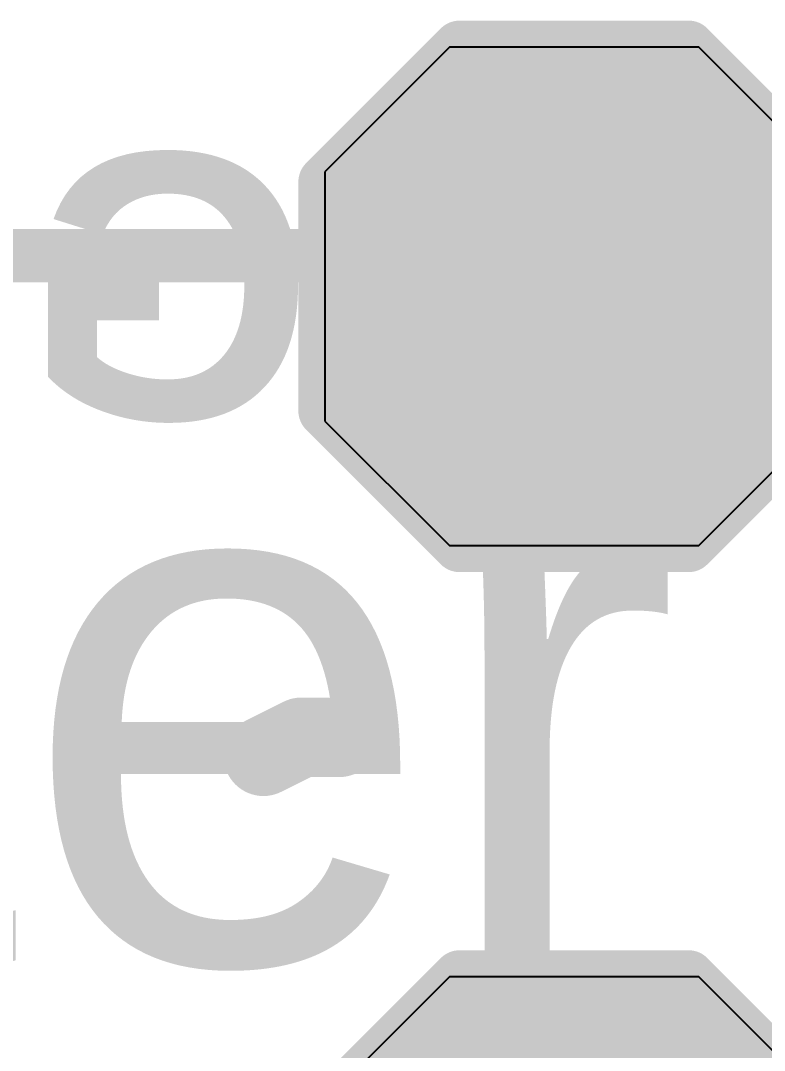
# Model space of a CAD drawing. Header units: inches. Extents: x 0 to 12.4, y -0.6 to 2.2.
# Drawn here: x 0.6078 to 0.7183, y 0.1091 to 0.2619 of the extents above; entities that cross this region are included whole.
import ezdxf

# ---------------------------------------------------------------- set-up
doc = ezdxf.new("R2010")
doc.units = ezdxf.units.IN
doc.header["$MEASUREMENT"] = 0
for name, color, linetype in [('Bottom Layer', 5, 'Continuous'), ('Bottom Overlay', 54, 'Continuous'), ('Bottom Paste', 16, 'Continuous'), ('Bottom Solder', 6, 'Continuous'), ('Dimension', 6, 'Continuous'), ('Mechanical 4', 56, 'Continuous'), ('Top Overlay', 2, 'Continuous')]:
    doc.layers.add(name, color=color, linetype=linetype)
doc.styles.add('Arial', font='', dxfattribs={"height": 0.2})
doc.styles.add('Arial_Bold', font='', dxfattribs={"height": 0.2})
doc.styles.get('Arial').set_extended_font_data('Arial')
doc.styles.get('Arial_Bold').set_extended_font_data('Arial', bold=True)

# ---------------------------------------------------------------- blocks, each defined once
blk = doc.blocks.new('T__________B_34')
at = {"layer": 'Bottom Layer'}
blk.add_hatch(color=5, dxfattribs=at).paths.add_polyline_path([(0.015, 0.03), (-0.015, 0.03), (-0.03, 0.015), (-0.03, -0.015), (-0.015, -0.03), (0.015, -0.03), (0.03, -0.015), (0.03, 0.015)])
at = {"layer": 'Bottom Paste'}
blk.add_hatch(color=16, dxfattribs=at).paths.add_polyline_path([(0.015, 0.03), (-0.015, 0.03), (-0.03, 0.015), (-0.03, -0.015), (-0.015, -0.03), (0.015, -0.03), (0.03, -0.015), (0.03, 0.015)])
at = {"layer": 'Bottom Solder'}
blk.add_hatch(color=6, dxfattribs=at).paths.add_polyline_path([(0.017, 0.034), (-0.017, 0.034), (-0.034, 0.017), (-0.034, -0.017), (-0.017, -0.034), (0.017, -0.034), (0.034, -0.017), (0.034, 0.017)])
at = {"layer": 'Bottom Overlay', "const_width": 0.007874}
for points in [[(-0.017, 0.037), (-0.037, 0.017)], [(0.017, 0.037), (-0.017, 0.037)], [(0.017, 0.037), (-0.017, 0.037)], [(0.037, 0.017), (0.017, 0.037)], [(-0.037, 0.017), (-0.037, -0.017)], [(0.037, 0.017), (0.037, -0.017)], [(-0.017, -0.037), (-0.037, -0.017)], [(0.037, -0.017), (0.017, -0.037)], [(0.017, -0.037), (-0.017, -0.037)], [(0.017, -0.037), (-0.017, -0.037)]]:
    blk.add_lwpolyline(points, dxfattribs=at)
at = {"layer": 'Bottom Overlay', "const_width": 0.003937}
for points in [[(-0.0189685, 0.037, 1), (-0.0150315, 0.037, 1)], [(-0.0189685, 0.037, 1), (-0.0150315, 0.037, 1)], [(-0.0189685, 0.037, 1), (-0.0150315, 0.037, 1)], [(0.0150315, 0.037, 1), (0.0189685, 0.037, 1)], [(0.0150315, 0.037, 1), (0.0189685, 0.037, 1)], [(0.0150315, 0.037, 1), (0.0189685, 0.037, 1)], [(-0.0389685, 0.017, 1), (-0.0350315, 0.017, 1)], [(-0.0389685, 0.017, 1), (-0.0350315, 0.017, 1)], [(0.0350315, 0.017, 1), (0.0389685, 0.017, 1)], [(0.0350315, 0.017, 1), (0.0389685, 0.017, 1)], [(-0.0389685, -0.017, 1), (-0.0350315, -0.017, 1)], [(-0.0389685, -0.017, 1), (-0.0350315, -0.017, 1)], [(0.0350315, -0.017, 1), (0.0389685, -0.017, 1)], [(0.0350315, -0.017, 1), (0.0389685, -0.017, 1)], [(-0.0189685, -0.037, 1), (-0.0150315, -0.037, 1)], [(-0.0189685, -0.037, 1), (-0.0150315, -0.037, 1)], [(-0.0189685, -0.037, 1), (-0.0150315, -0.037, 1)], [(0.0150315, -0.037, 1), (0.0189685, -0.037, 1)], [(0.0150315, -0.037, 1), (0.0189685, -0.037, 1)], [(0.0150315, -0.037, 1), (0.0189685, -0.037, 1)]]:
    blk.add_lwpolyline(points, format="xyb", close=True, dxfattribs=at)
blk = doc.blocks.new('T__________B_38')
at = {"layer": 'Bottom Layer'}
blk.add_hatch(color=5, dxfattribs=at).paths.add_polyline_path([(0.015, 0.03), (-0.015, 0.03), (-0.03, 0.015), (-0.03, -0.015), (-0.015, -0.03), (0.015, -0.03), (0.03, -0.015), (0.03, 0.015)])
at = {"layer": 'Bottom Paste'}
blk.add_hatch(color=16, dxfattribs=at).paths.add_polyline_path([(0.015, 0.03), (-0.015, 0.03), (-0.03, 0.015), (-0.03, -0.015), (-0.015, -0.03), (0.015, -0.03), (0.03, -0.015), (0.03, 0.015)])
at = {"layer": 'Bottom Solder'}
blk.add_hatch(color=6, dxfattribs=at).paths.add_polyline_path([(0.017, 0.034), (-0.017, 0.034), (-0.034, 0.017), (-0.034, -0.017), (-0.017, -0.034), (0.017, -0.034), (0.034, -0.017), (0.034, 0.017)])
at = {"layer": 'Bottom Overlay', "const_width": 0.007874}
for points in [[(-0.017, 0.037), (-0.037, 0.017)], [(0.017, 0.037), (-0.017, 0.037)], [(0.017, 0.037), (-0.017, 0.037)], [(0.037, 0.017), (0.017, 0.037)], [(-0.037, 0.017), (-0.037, -0.017)], [(0.037, 0.017), (0.037, -0.017)], [(-0.017, -0.037), (-0.037, -0.017)], [(0.037, -0.017), (0.017, -0.037)], [(0.017, -0.037), (-0.017, -0.037)], [(0.017, -0.037), (-0.017, -0.037)]]:
    blk.add_lwpolyline(points, dxfattribs=at)
at = {"layer": 'Bottom Overlay', "const_width": 0.003937}
for points in [[(-0.0189685, 0.037, 1), (-0.0150315, 0.037, 1)], [(-0.0189685, 0.037, 1), (-0.0150315, 0.037, 1)], [(-0.0189685, 0.037, 1), (-0.0150315, 0.037, 1)], [(0.0150315, 0.037, 1), (0.0189685, 0.037, 1)], [(0.0150315, 0.037, 1), (0.0189685, 0.037, 1)], [(0.0150315, 0.037, 1), (0.0189685, 0.037, 1)], [(-0.0389685, 0.017, 1), (-0.0350315, 0.017, 1)], [(-0.0389685, 0.017, 1), (-0.0350315, 0.017, 1)], [(0.0350315, 0.017, 1), (0.0389685, 0.017, 1)], [(0.0350315, 0.017, 1), (0.0389685, 0.017, 1)], [(-0.0389685, -0.017, 1), (-0.0350315, -0.017, 1)], [(-0.0389685, -0.017, 1), (-0.0350315, -0.017, 1)], [(0.0350315, -0.017, 1), (0.0389685, -0.017, 1)], [(0.0350315, -0.017, 1), (0.0389685, -0.017, 1)], [(-0.0189685, -0.037, 1), (-0.0150315, -0.037, 1)], [(-0.0189685, -0.037, 1), (-0.0150315, -0.037, 1)], [(-0.0189685, -0.037, 1), (-0.0150315, -0.037, 1)], [(0.0150315, -0.037, 1), (0.0189685, -0.037, 1)], [(0.0150315, -0.037, 1), (0.0189685, -0.037, 1)], [(0.0150315, -0.037, 1), (0.0189685, -0.037, 1)]]:
    blk.add_lwpolyline(points, format="xyb", close=True, dxfattribs=at)

msp = doc.modelspace()

# ---------------------------------------------------------------- hatches: boundary and pattern name
at = {"layer": 'Dimension'}
h = msp.add_hatch(color=6, dxfattribs=at)
edge = h.paths.add_edge_path()
edge.add_arc((0.6802108, 0.2270439), 0.011811, 0, 360)
h = msp.add_hatch(color=6, dxfattribs=at)
edge = h.paths.add_edge_path()
edge.add_arc((0.6802108, 0.2270439), 0.011811, 0, 360)

# ---------------------------------------------------------------- linework, layer by layer
at = {"layer": 'Bottom Layer'}
for p, q in [((0.6715, 0.258), (0.653, 0.2395)), ((0.7085, 0.258), (0.6715, 0.258)), ((0.727, 0.2395), (0.7085, 0.258)), ((0.653, 0.2395), (0.653, 0.2025)), ((0.653, 0.2025), (0.6715, 0.184)), ((0.7085, 0.184), (0.727, 0.2025)), ((0.6715, 0.184), (0.7085, 0.184)), ((0.6715, 0.12), (0.653, 0.1015)), ((0.7085, 0.12), (0.6715, 0.12)), ((0.727, 0.1015), (0.7085, 0.12))]:
    msp.add_line(p, q, dxfattribs=at)
at = {"layer": 'Bottom Layer', "const_width": 0.01}
msp.add_lwpolyline([(0.69, 0.221), (0.7335572, 0.221)], dxfattribs=at)
at = {"layer": 'Bottom Layer', "const_width": 0.005}
msp.add_lwpolyline([(0.6875, 0.221, 1), (0.6925, 0.221, 1)], format="xyb", close=True, dxfattribs=at)
at = {"layer": 'Dimension'}
for points, const_width in [([(0.6685835, 0.2478173), (0.6737434, 0.2499546)], 0.007874), ([(0.6737434, 0.2499546), (0.6737436, 0.2499547)], 0.007874), ([(0.6737436, 0.2499547), (0.6740391, 0.2500771)], 0.007874), ([(0.6740391, 0.2500771), (0.674356, 0.2501188)], 0.007874), ([(0.674356, 0.2501188), (0.6743563, 0.2501189)], 0.007874), ([(0.6743563, 0.2501189), (0.6798935, 0.2508478)], 0.007874), ([(0.6798935, 0.2508478), (0.6802108, 0.2508896)], 0.007874), ([(0.6802108, 0.2508896), (0.6805281, 0.2508478)], 0.007874), ([(0.6805281, 0.2508478), (0.6860652, 0.2501189)], 0.007874), ([(0.6860652, 0.2501189), (0.6860654, 0.2501189)], 0.007874), ([(0.6860654, 0.2501189), (0.6863825, 0.2500771)], 0.007874), ([(0.6863825, 0.2500771), (0.686678, 0.2499547)], 0.007874), ([(0.686678, 0.2499547), (0.6866781, 0.2499546)], 0.007874), ([(0.6866781, 0.2499546), (0.6912796, 0.2480487)], 0.007874), ([(0.6636031, 0.2441001), (0.6680341, 0.2475001)], 0.007874), ([(0.6680341, 0.2475001), (0.6680342, 0.2475002)], 0.007874), ([(0.6680342, 0.2475002), (0.6682879, 0.2476949)], 0.007874), ([(0.6682879, 0.2476949), (0.6685833, 0.2478173)], 0.007874), ([(0.6685833, 0.2478173), (0.6685835, 0.2478173)], 0.007874), ([(0.6912796, 0.2480487), (0.6921337, 0.2476949)], 0.007874), ([(0.6921337, 0.2476949), (0.6923875, 0.2475001)], 0.007874), ([(0.6923875, 0.2475001), (0.6946176, 0.2457889)], 0.007874), ([(0.6946176, 0.2457889), (0.6960203, 0.2450392)], 0.007874), ([(0.6631546, 0.2436517), (0.6633493, 0.2439054)], 0.007874), ([(0.6633493, 0.2439054), (0.6636029, 0.2441)], 0.007874), ([(0.6636029, 0.2441), (0.6636031, 0.2441001)], 0.007874), ([(0.6960203, 0.2450392), (0.6975895, 0.2447801)], 0.007874), ([(0.6975895, 0.2447801), (0.7359391, 0.2447801)], 0.007874), ([(0.6597545, 0.2392206), (0.6631545, 0.2436516)], 0.007874), ([(0.6631545, 0.2436516), (0.6631546, 0.2436517)], 0.007874), ([(0.6595598, 0.2389667), (0.6597544, 0.2392205)], 0.007874), ([(0.6597544, 0.2392205), (0.6597545, 0.2392206)], 0.007874), ([(0.6573, 0.2335113), (0.6594373, 0.2386712)], 0.007874), ([(0.6594373, 0.2386712), (0.6594374, 0.2386713)], 0.007874), ([(0.6594374, 0.2386713), (0.6595598, 0.2389667)], 0.007874), ([(0.6571358, 0.2328986), (0.6571776, 0.2332156)], 0.007874), ([(0.6571776, 0.2332156), (0.6572999, 0.2335111)], 0.007874), ([(0.6572999, 0.2335111), (0.6573, 0.2335113)], 0.007874), ([(0.6567887, 0.2302616), (0.6571357, 0.2328983)], 0.007874), ([(0.6571357, 0.2328983), (0.6571358, 0.2328986)], 0.007874), ([(0.656365, 0.2270439), (0.6567887, 0.2302616)], 0.007874), ([(0.6802108, 0.2270439), (0.7585572, 0.2270439)], 0.011811), ([(0.1710137, 0.2270439), (0.656365, 0.2270439)], 0.007874), ([(0.1710137, 0.2270439), (0.656365, 0.2270439)], 0.007874), ([(0.656365, 0.2270439), (0.6564068, 0.2267266)], 0.007874), ([(0.6564068, 0.2267266), (0.6571357, 0.2211895)], 0.007874), ([(0.6571357, 0.2211895), (0.6571358, 0.2211892)], 0.007874), ([(0.6571358, 0.2211892), (0.6571776, 0.2208721)], 0.007874), ([(0.6571776, 0.2208721), (0.6573, 0.2205766)], 0.007874), ([(0.6573, 0.2205765), (0.6573, 0.2205766)], 0.007874), ([(0.6573, 0.2205765), (0.6594373, 0.2154166)], 0.007874), ([(0.6594373, 0.2154166), (0.6595598, 0.215121)], 0.007874), ([(0.6595598, 0.215121), (0.6611053, 0.2131069)], 0.007874), ([(0.6611053, 0.2131069), (0.6627469, 0.2109674)], 0.007874), ([(0.6627469, 0.2109674), (0.6633493, 0.2101824)], 0.007874), ([(0.6633493, 0.2101824), (0.6682879, 0.2063928)], 0.007874), ([(0.6946176, 0.2082989), (0.6960203, 0.2090485)], 0.007874), ([(0.6960203, 0.2090485), (0.6975895, 0.2093076)], 0.007874), ([(0.6975895, 0.2093076), (0.7332183, 0.2093076)], 0.007874), ([(0.6921337, 0.2063928), (0.6946176, 0.2082989)], 0.007874), ([(0.6682879, 0.2063928), (0.6740391, 0.2040106)], 0.007874), ([(0.6863825, 0.2040106), (0.6921337, 0.2063928)], 0.007874), ([(0.6740391, 0.2040106), (0.6802108, 0.2031981)], 0.007874), ([(0.6802108, 0.2031981), (0.6863825, 0.2040106)], 0.007874)]:
    msp.add_lwpolyline(points, dxfattribs=dict(at, const_width=const_width))
for points, const_width in [([(0.6717749, 0.2499546, 1), (0.6757119, 0.2499546, 1)], 0.003937), ([(0.6717749, 0.2499546, 1), (0.6757119, 0.2499546, 1)], 0.003937), ([(0.6717751, 0.2499547, 1), (0.6757121, 0.2499547, 1)], 0.003937), ([(0.6717751, 0.2499547, 1), (0.6757121, 0.2499547, 1)], 0.003937), ([(0.6720706, 0.2500771, 1), (0.6760076, 0.2500771, 1)], 0.003937), ([(0.6720706, 0.2500771, 1), (0.6760076, 0.2500771, 1)], 0.003937), ([(0.6723875, 0.2501188, 1), (0.6763245, 0.2501188, 1)], 0.003937), ([(0.6723875, 0.2501188, 1), (0.6763245, 0.2501188, 1)], 0.003937), ([(0.6723878, 0.2501189, 1), (0.6763248, 0.2501189, 1)], 0.003937), ([(0.6723878, 0.2501189, 1), (0.6763248, 0.2501189, 1)], 0.003937), ([(0.677925, 0.2508478, 1), (0.681862, 0.2508478, 1)], 0.003937), ([(0.677925, 0.2508478, 1), (0.681862, 0.2508478, 1)], 0.003937), ([(0.6782423, 0.2508896, 1), (0.6821793, 0.2508896, 1)], 0.003937), ([(0.6782423, 0.2508896, 1), (0.6821793, 0.2508896, 1)], 0.003937), ([(0.6785596, 0.2508478, 1), (0.6824966, 0.2508478, 1)], 0.003937), ([(0.6785596, 0.2508478, 1), (0.6824966, 0.2508478, 1)], 0.003937), ([(0.6840967, 0.2501189, 1), (0.6880337, 0.2501189, 1)], 0.003937), ([(0.6840967, 0.2501189, 1), (0.6880337, 0.2501189, 1)], 0.003937), ([(0.6840969, 0.2501189, 1), (0.6880339, 0.2501189, 1)], 0.003937), ([(0.6840969, 0.2501189, 1), (0.6880339, 0.2501189, 1)], 0.003937), ([(0.684414, 0.2500771, 1), (0.688351, 0.2500771, 1)], 0.003937), ([(0.684414, 0.2500771, 1), (0.688351, 0.2500771, 1)], 0.003937), ([(0.6847095, 0.2499547, 1), (0.6886465, 0.2499547, 1)], 0.003937), ([(0.6847095, 0.2499547, 1), (0.6886465, 0.2499547, 1)], 0.003937), ([(0.6847096, 0.2499546, 1), (0.6886466, 0.2499546, 1)], 0.003937), ([(0.6847096, 0.2499546, 1), (0.6886466, 0.2499546, 1)], 0.003937), ([(0.6660656, 0.2475001, 1), (0.6700026, 0.2475001, 1)], 0.003937), ([(0.6660656, 0.2475001, 1), (0.6700026, 0.2475001, 1)], 0.003937), ([(0.6660657, 0.2475002, 1), (0.6700027, 0.2475002, 1)], 0.003937), ([(0.6660657, 0.2475002, 1), (0.6700027, 0.2475002, 1)], 0.003937), ([(0.6663194, 0.2476949, 1), (0.6702564, 0.2476949, 1)], 0.003937), ([(0.6663194, 0.2476949, 1), (0.6702564, 0.2476949, 1)], 0.003937), ([(0.6666148, 0.2478173, 1), (0.6705518, 0.2478173, 1)], 0.003937), ([(0.6666148, 0.2478173, 1), (0.6705518, 0.2478173, 1)], 0.003937), ([(0.666615, 0.2478173, 1), (0.670552, 0.2478173, 1)], 0.003937), ([(0.666615, 0.2478173, 1), (0.670552, 0.2478173, 1)], 0.003937), ([(0.6893111, 0.2480487, 1), (0.6932481, 0.2480487, 1)], 0.003937), ([(0.6893111, 0.2480487, 1), (0.6932481, 0.2480487, 1)], 0.003937), ([(0.6901652, 0.2476949, 1), (0.6941022, 0.2476949, 1)], 0.003937), ([(0.6901652, 0.2476949, 1), (0.6941022, 0.2476949, 1)], 0.003937), ([(0.690419, 0.2475001, 1), (0.694356, 0.2475001, 1)], 0.003937), ([(0.690419, 0.2475001, 1), (0.694356, 0.2475001, 1)], 0.003937), ([(0.6926491, 0.2457889, 1), (0.6965861, 0.2457889, 1)], 0.003937), ([(0.6926491, 0.2457889, 1), (0.6965861, 0.2457889, 1)], 0.003937), ([(0.6613808, 0.2439054, 1), (0.6653178, 0.2439054, 1)], 0.003937), ([(0.6613808, 0.2439054, 1), (0.6653178, 0.2439054, 1)], 0.003937), ([(0.6616344, 0.2441, 1), (0.6655714, 0.2441, 1)], 0.003937), ([(0.6616344, 0.2441, 1), (0.6655714, 0.2441, 1)], 0.003937), ([(0.6616346, 0.2441001, 1), (0.6655716, 0.2441001, 1)], 0.003937), ([(0.6616346, 0.2441001, 1), (0.6655716, 0.2441001, 1)], 0.003937), ([(0.6940518, 0.2450392, 1), (0.6979888, 0.2450392, 1)], 0.003937), ([(0.6940518, 0.2450392, 1), (0.6979888, 0.2450392, 1)], 0.003937), ([(0.695621, 0.2447801, 1), (0.699558, 0.2447801, 1)], 0.003937), ([(0.695621, 0.2447801, 1), (0.699558, 0.2447801, 1)], 0.003937), ([(0.661186, 0.2436516, 1), (0.665123, 0.2436516, 1)], 0.003937), ([(0.661186, 0.2436516, 1), (0.665123, 0.2436516, 1)], 0.003937), ([(0.6611861, 0.2436517, 1), (0.6651231, 0.2436517, 1)], 0.003937), ([(0.6611861, 0.2436517, 1), (0.6651231, 0.2436517, 1)], 0.003937), ([(0.6577859, 0.2392205, 1), (0.6617229, 0.2392205, 1)], 0.003937), ([(0.6577859, 0.2392205, 1), (0.6617229, 0.2392205, 1)], 0.003937), ([(0.657786, 0.2392206, 1), (0.661723, 0.2392206, 1)], 0.003937), ([(0.657786, 0.2392206, 1), (0.661723, 0.2392206, 1)], 0.003937), ([(0.6574688, 0.2386712, 1), (0.6614058, 0.2386712, 1)], 0.003937), ([(0.6574688, 0.2386712, 1), (0.6614058, 0.2386712, 1)], 0.003937), ([(0.6574689, 0.2386713, 1), (0.6614059, 0.2386713, 1)], 0.003937), ([(0.6574689, 0.2386713, 1), (0.6614059, 0.2386713, 1)], 0.003937), ([(0.6575913, 0.2389667, 1), (0.6615283, 0.2389667, 1)], 0.003937), ([(0.6575913, 0.2389667, 1), (0.6615283, 0.2389667, 1)], 0.003937), ([(0.6552091, 0.2332156, 1), (0.6591461, 0.2332156, 1)], 0.003937), ([(0.6552091, 0.2332156, 1), (0.6591461, 0.2332156, 1)], 0.003937), ([(0.6553314, 0.2335111, 1), (0.6592684, 0.2335111, 1)], 0.003937), ([(0.6553314, 0.2335111, 1), (0.6592684, 0.2335111, 1)], 0.003937), ([(0.6553315, 0.2335113, 1), (0.6592685, 0.2335113, 1)], 0.003937), ([(0.6553315, 0.2335113, 1), (0.6592685, 0.2335113, 1)], 0.003937), ([(0.6551672, 0.2328983, 1), (0.6591042, 0.2328983, 1)], 0.003937), ([(0.6551672, 0.2328983, 1), (0.6591042, 0.2328983, 1)], 0.003937), ([(0.6551673, 0.2328986, 1), (0.6591043, 0.2328986, 1)], 0.003937), ([(0.6551673, 0.2328986, 1), (0.6591043, 0.2328986, 1)], 0.003937), ([(0.6548202, 0.2302616, 1), (0.6587572, 0.2302616, 1)], 0.003937), ([(0.6548202, 0.2302616, 1), (0.6587572, 0.2302616, 1)], 0.003937), ([(0.6772581, 0.2270439, 1), (0.6831635, 0.2270439, 1)], 0.0059055), ([(0.6543965, 0.2270439, 1), (0.6583335, 0.2270439, 1)], 0.003937), ([(0.6543965, 0.2270439, 1), (0.6583335, 0.2270439, 1)], 0.003937), ([(0.6543965, 0.2270439, 1), (0.6583335, 0.2270439, 1)], 0.003937), ([(0.6543965, 0.2270439, 1), (0.6583335, 0.2270439, 1)], 0.003937), ([(0.6544383, 0.2267266, 1), (0.6583753, 0.2267266, 1)], 0.003937), ([(0.6544383, 0.2267266, 1), (0.6583753, 0.2267266, 1)], 0.003937), ([(0.6551672, 0.2211895, 1), (0.6591042, 0.2211895, 1)], 0.003937), ([(0.6551672, 0.2211895, 1), (0.6591042, 0.2211895, 1)], 0.003937), ([(0.6551673, 0.2211892, 1), (0.6591043, 0.2211892, 1)], 0.003937), ([(0.6551673, 0.2211892, 1), (0.6591043, 0.2211892, 1)], 0.003937), ([(0.6552091, 0.2208721, 1), (0.6591461, 0.2208721, 1)], 0.003937), ([(0.6552091, 0.2208721, 1), (0.6591461, 0.2208721, 1)], 0.003937), ([(0.6553315, 0.2205766, 1), (0.6592685, 0.2205766, 1)], 0.003937), ([(0.6553315, 0.2205766, 1), (0.6592685, 0.2205766, 1)], 0.003937), ([(0.6553315, 0.2205765, 1), (0.6592685, 0.2205765, 1)], 0.003937), ([(0.6553315, 0.2205765, 1), (0.6592685, 0.2205765, 1)], 0.003937), ([(0.6574688, 0.2154166, 1), (0.6614058, 0.2154166, 1)], 0.003937), ([(0.6574688, 0.2154166, 1), (0.6614058, 0.2154166, 1)], 0.003937), ([(0.6575913, 0.215121, 1), (0.6615283, 0.215121, 1)], 0.003937), ([(0.6575913, 0.215121, 1), (0.6615283, 0.215121, 1)], 0.003937), ([(0.6591368, 0.2131069, 1), (0.6630738, 0.2131069, 1)], 0.003937), ([(0.6591368, 0.2131069, 1), (0.6630738, 0.2131069, 1)], 0.003937), ([(0.6607784, 0.2109674, 1), (0.6647154, 0.2109674, 1)], 0.003937), ([(0.6607784, 0.2109674, 1), (0.6647154, 0.2109674, 1)], 0.003937), ([(0.6613808, 0.2101824, 1), (0.6653178, 0.2101824, 1)], 0.003937), ([(0.6613808, 0.2101824, 1), (0.6653178, 0.2101824, 1)], 0.003937), ([(0.6940518, 0.2090485, 1), (0.6979888, 0.2090485, 1)], 0.003937), ([(0.6940518, 0.2090485, 1), (0.6979888, 0.2090485, 1)], 0.003937), ([(0.695621, 0.2093076, 1), (0.699558, 0.2093076, 1)], 0.003937), ([(0.695621, 0.2093076, 1), (0.699558, 0.2093076, 1)], 0.003937), ([(0.6926491, 0.2082989, 1), (0.6965861, 0.2082989, 1)], 0.003937), ([(0.6926491, 0.2082989, 1), (0.6965861, 0.2082989, 1)], 0.003937), ([(0.6663194, 0.2063928, 1), (0.6702564, 0.2063928, 1)], 0.003937), ([(0.6663194, 0.2063928, 1), (0.6702564, 0.2063928, 1)], 0.003937), ([(0.6901652, 0.2063928, 1), (0.6941022, 0.2063928, 1)], 0.003937), ([(0.6901652, 0.2063928, 1), (0.6941022, 0.2063928, 1)], 0.003937), ([(0.6720706, 0.2040106, 1), (0.6760076, 0.2040106, 1)], 0.003937), ([(0.6720706, 0.2040106, 1), (0.6760076, 0.2040106, 1)], 0.003937), ([(0.684414, 0.2040106, 1), (0.688351, 0.2040106, 1)], 0.003937), ([(0.684414, 0.2040106, 1), (0.688351, 0.2040106, 1)], 0.003937), ([(0.6782423, 0.2031981, 1), (0.6821793, 0.2031981, 1)], 0.003937), ([(0.6782423, 0.2031981, 1), (0.6821793, 0.2031981, 1)], 0.003937)]:
    msp.add_lwpolyline(points, format="xyb", close=True, dxfattribs=dict(at, const_width=const_width))
at = {"layer": 'Mechanical 4', "const_width": 0.011811}
for points in [[(0.6438796, 0.1527322), (0.6495039, 0.1555443)], [(0.6495039, 0.1555443), (0.6551282, 0.1555443)]]:
    msp.add_lwpolyline(points, dxfattribs=at)
at = {"layer": 'Mechanical 4', "const_width": 0.0059055}
for points in [[(0.6465512, 0.1555443, 1), (0.6524566, 0.1555443, 1)], [(0.6465512, 0.1555443, 1), (0.6524566, 0.1555443, 1)], [(0.6521755, 0.1555443, 1), (0.6580809, 0.1555443, 1)], [(0.6409269, 0.1527322, 1), (0.6468323, 0.1527322, 1)]]:
    msp.add_lwpolyline(points, format="xyb", close=True, dxfattribs=at)

# ---------------------------------------------------------------- block references
at = {"rotation": 180}
for name, p in [('T__________B_34', (0.69, 0.221)), ('T__________B_38', (0.69, 0.083))]:
    msp.add_blockref(name, p, dxfattribs=at)

# ---------------------------------------------------------------- texts
at = {"layer": 'Bottom Overlay', "style": 'Arial_Bold', "text_generation_flag": 2}
msp.add_text('GPIO8', height=0.0393701, rotation=360, dxfattribs=at).set_placement((0.6512691, 0.2027758))
at = {"layer": 'Top Overlay', "style": 'Arial'}
msp.add_text('IR+RF Blaster', height=0.0787402, dxfattribs=at).set_placement((0.012, 0.122))

doc.saveas('drawing.dxf')
